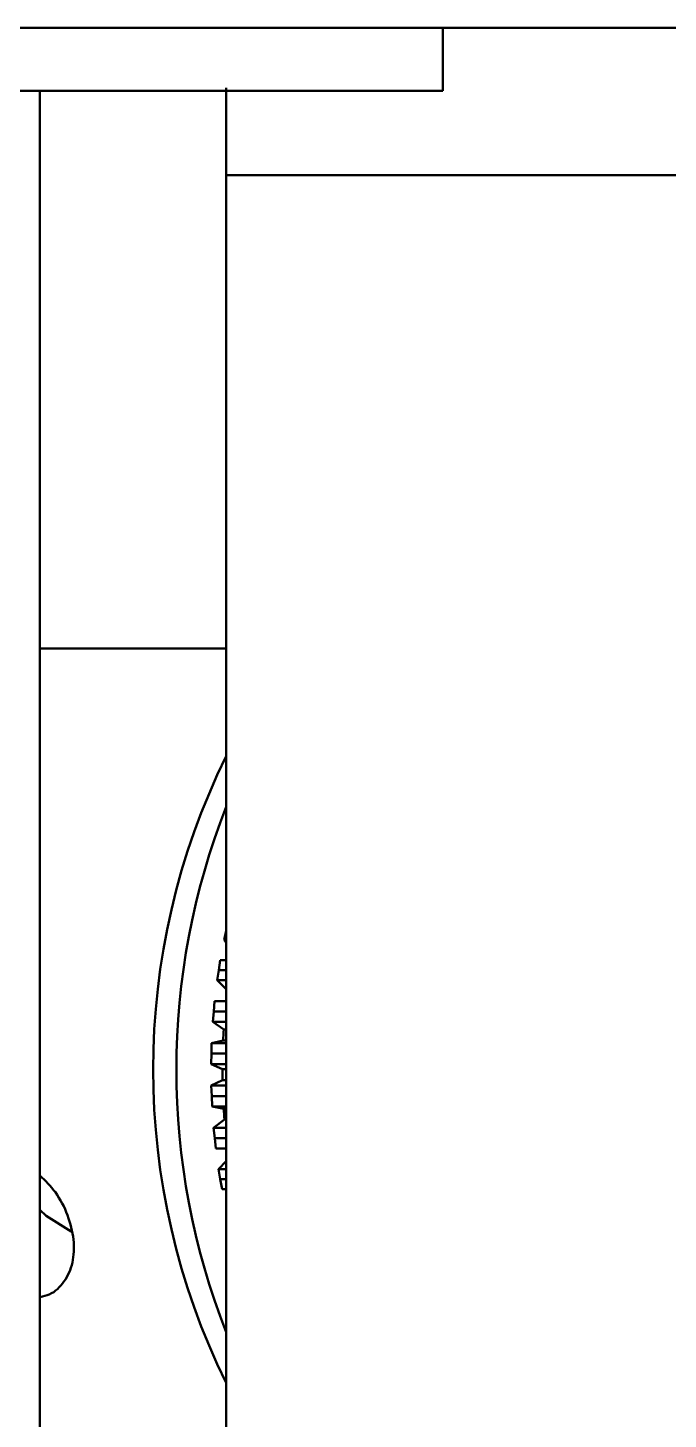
# Model space of a CAD drawing. Header units: millimetres. Extents: x 263 to 2983, y 441 to 2500.
# Drawn here: x 2180.81 to 2192.98, y 2458.45 to 2484.9 of the extents above; entities that cross this region are included whole.
import ezdxf

# ---------------------------------------------------------------- set-up
doc = ezdxf.new("R2010")
doc.units = ezdxf.units.MM
doc.header["$LTSCALE"] = 0.5
doc.layers.add('BOL', color=7, linetype='Continuous', lineweight=50)

msp = doc.modelspace()

# ---------------------------------------------------------------- linework, layer by layer
at = {"layer": 'BOL'}
for p, q in [((1512.739, 2484.896), (2400.823, 2484.896)), ((2188.697, 2483.696), (2188.697, 2484.896)), ((2188.697, 2483.696), (2179.8, 2483.696)), ((2181.04, 2283.896), (2181.04, 2483.696)), ((2184.579, 2482.096), (2184.579, 2483.756)), ((2274.579, 2482.096), (2184.579, 2482.096)), ((2184.579, 2456.096), (2184.579, 2482.096)), ((2184.579, 2473.096), (2181.04, 2473.096)), ((2184.539, 2467.56), (2184.579, 2467.735)), ((2184.539, 2467.56), (2184.579, 2467.505)), ((2184.579, 2467.56), (2184.539, 2467.56)), ((2184.467, 2467.177), (2184.438, 2466.986)), ((2184.579, 2467.177), (2184.467, 2467.177)), ((2184.408, 2466.795), (2184.438, 2466.986)), ((2184.579, 2466.986), (2184.438, 2466.986)), ((2184.579, 2466.795), (2184.408, 2466.795)), ((2184.408, 2466.795), (2184.579, 2466.622)), ((2184.361, 2466.398), (2184.344, 2466.201)), ((2184.579, 2466.398), (2184.361, 2466.398)), ((2184.326, 2466.004), (2184.344, 2466.201)), ((2184.579, 2466.201), (2184.344, 2466.201)), ((2184.579, 2466.004), (2184.326, 2466.004)), ((2184.326, 2466.004), (2184.533, 2465.856)), ((2184.579, 2465.856), (2184.533, 2465.856)), ((2184.304, 2465.598), (2184.299, 2465.398)), ((2184.304, 2465.598), (2184.523, 2465.649)), ((2184.579, 2465.598), (2184.304, 2465.598)), ((2184.579, 2465.649), (2184.523, 2465.649)), ((2184.294, 2465.199), (2184.299, 2465.398)), ((2184.579, 2465.398), (2184.299, 2465.398)), ((2184.579, 2465.199), (2184.294, 2465.199)), ((2184.294, 2465.199), (2184.509, 2465.103)), ((2184.579, 2465.103), (2184.509, 2465.103)), ((2184.298, 2464.79), (2184.512, 2464.895)), ((2184.579, 2464.79), (2184.298, 2464.79)), ((2184.298, 2464.79), (2184.306, 2464.591)), ((2184.579, 2464.895), (2184.512, 2464.895)), ((2184.313, 2464.391), (2184.306, 2464.591)), ((2184.579, 2464.591), (2184.306, 2464.591)), ((2184.579, 2464.391), (2184.313, 2464.391)), ((2184.313, 2464.391), (2184.533, 2464.351)), ((2184.579, 2464.351), (2184.533, 2464.351)), ((2184.342, 2463.987), (2184.548, 2464.145)), ((2184.579, 2463.987), (2184.342, 2463.987)), ((2184.342, 2463.987), (2184.363, 2463.792)), ((2184.579, 2464.145), (2184.548, 2464.145)), ((2184.382, 2463.595), (2184.363, 2463.792)), ((2184.579, 2463.792), (2184.363, 2463.792)), ((2184.579, 2463.595), (2184.382, 2463.595)), ((2184.437, 2463.202), (2184.579, 2463.354)), ((2184.579, 2463.202), (2184.437, 2463.202)), ((2184.437, 2463.202), (2184.469, 2463.013)), ((2184.501, 2462.823), (2184.469, 2463.013)), ((2184.579, 2463.013), (2184.469, 2463.013)), ((2184.579, 2462.823), (2184.501, 2462.823))]:
    msp.add_line(p, q, dxfattribs=at)
at = {"layer": 'BOL', "flags": 128}
msp.add_lwpolyline([(2181.636, 2462.019), (2181.16, 2462.316), (2181.04, 2462.431)], dxfattribs=at)
at = {"layer": 'BOL'}
for centre, radius, start, end in [((2196.662, 2465.096), 13.47, 153.7687, 206.2313), ((2197.268, 2465.096), 13.635, 158.5276, 201.4724), ((2196.617, 2465.084), 12.107, 176.3467, 177.3284), ((2195.177, 2465.085), 10.666, 179.9009, 181.0184), ((2198.775, 2465.263), 14.27, 183.6653, 184.4929)]:
    msp.add_arc(centre, radius, start, end, dxfattribs=at)
msp.add_open_spline([(2181.04, 2460.768), (2181.101, 2460.783), (2181.293, 2460.83), (2181.516, 2461.054), (2181.68, 2461.411), (2181.7, 2461.856), (2181.583, 2462.326), (2181.362, 2462.764), (2181.143, 2462.982), (2181.04, 2463.084)], degree=3, knots=[0, 0, 0, 0, 0.07352, 0.230231, 0.389431, 0.548798, 0.705806, 0.86161, 1, 1, 1, 1], dxfattribs=at)

doc.saveas('drawing.dxf')
